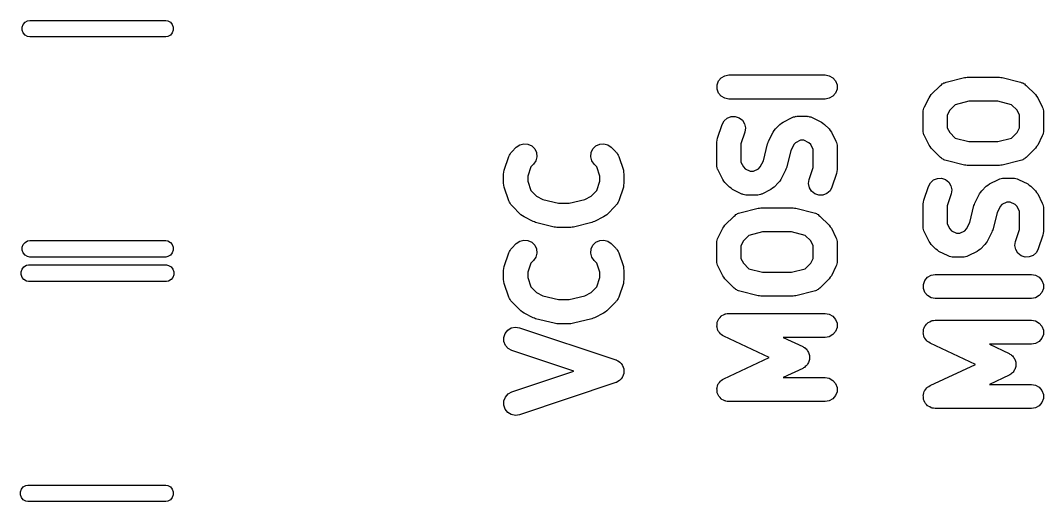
# Model space of a CAD drawing. Extents: x 53.5 to 86.5, y -85.9 to -41.
# Drawn here: x 69.55 to 76.99, y -79.19 to -75.7 of the extents above; entities that cross this region are included whole.
import ezdxf

# ---------------------------------------------------------------- set-up
doc = ezdxf.new("R2010")
doc.units = 0
doc.header["$MEASUREMENT"] = 0
doc.layers.add('BLACK', color=7, linetype='CONTINUOUS')

msp = doc.modelspace()

# ---------------------------------------------------------------- linework, layer by layer
at = {"layer": 'BLACK', "linetype": 'CONTINUOUS'}
for p, q in [((69.5686, -75.7252), (69.5822, -75.709)), ((69.5822, -75.709), (69.6006, -75.6984)), ((69.6006, -75.6984), (69.6162, -75.6957)), ((69.6162, -75.6957), (70.6045, -75.6957)), ((70.6045, -75.6957), (70.6201, -75.6984)), ((70.6201, -75.6984), (70.6385, -75.709)), ((70.6385, -75.709), (70.6521, -75.7252)), ((69.5614, -75.7451), (69.5686, -75.7252)), ((69.5614, -75.7663), (69.5614, -75.7451)), ((69.5686, -75.7862), (69.5614, -75.7663)), ((69.5822, -75.8024), (69.5686, -75.7862)), ((70.6521, -75.7862), (70.6385, -75.8024)), ((70.6521, -75.7252), (70.6593, -75.7451)), ((70.6593, -75.7663), (70.6521, -75.7862)), ((70.6593, -75.7451), (70.6593, -75.7663)), ((69.6006, -75.813), (69.5822, -75.8024)), ((69.6162, -75.8157), (69.6006, -75.813)), ((70.6045, -75.8157), (69.6162, -75.8157)), ((70.6201, -75.813), (70.6045, -75.8157)), ((70.6385, -75.8024), (70.6201, -75.813)), ((74.6125, -76.1644), (74.6229, -76.1358)), ((74.6229, -76.1358), (74.6424, -76.1126)), ((74.6424, -76.1126), (74.6687, -76.0974)), ((74.6687, -76.0974), (74.6987, -76.0921)), ((74.6987, -76.0921), (75.3987, -76.0921)), ((75.3987, -76.0921), (75.4286, -76.0974)), ((75.4286, -76.0974), (75.4549, -76.1126)), ((75.4549, -76.1126), (75.4744, -76.1358)), ((75.4744, -76.1358), (75.4848, -76.1644)), ((76.2437, -76.1629), (76.2497, -76.1571)), ((76.2497, -76.1571), (76.256, -76.1543)), ((76.256, -76.1543), (76.2617, -76.1503)), ((76.2617, -76.1503), (76.2698, -76.1481)), ((76.2698, -76.1481), (76.2774, -76.1447)), ((76.2774, -76.1447), (76.4108, -76.1114)), ((76.4108, -76.1114), (76.4215, -76.1106)), ((76.4215, -76.1106), (76.432, -76.1088)), ((76.432, -76.1088), (76.6653, -76.1088)), ((76.6653, -76.1088), (76.6759, -76.1106)), ((76.6759, -76.1106), (76.6866, -76.1114)), ((76.6866, -76.1114), (76.8199, -76.1447)), ((76.8199, -76.1447), (76.8275, -76.1481)), ((76.8275, -76.1481), (76.8356, -76.1503)), ((76.8356, -76.1503), (76.8413, -76.1543)), ((76.8413, -76.1543), (76.8476, -76.1571)), ((76.8476, -76.1571), (76.8537, -76.1629)), ((74.6125, -76.1948), (74.6125, -76.1644)), ((74.6229, -76.2233), (74.6125, -76.1948)), ((74.6424, -76.2466), (74.6229, -76.2233)), ((75.4744, -76.2233), (75.4549, -76.2466)), ((75.4848, -76.1948), (75.4744, -76.2233)), ((75.4848, -76.1644), (75.4848, -76.1948)), ((76.1701, -76.2344), (76.2368, -76.1677)), ((76.2368, -76.1677), (76.2437, -76.1629)), ((76.8537, -76.1629), (76.8605, -76.1677)), ((76.8605, -76.1677), (76.9272, -76.2344)), ((74.6687, -76.2618), (74.6424, -76.2466)), ((74.6987, -76.2671), (74.6687, -76.2618)), ((75.3987, -76.2671), (74.6987, -76.2671)), ((75.4286, -76.2618), (75.3987, -76.2671)), ((75.4549, -76.2466), (75.4286, -76.2618)), ((76.1204, -76.3238), (76.1537, -76.2571)), ((76.1537, -76.2571), (76.1621, -76.2459)), ((76.1621, -76.2459), (76.1701, -76.2344)), ((76.3434, -76.3086), (76.3039, -76.3481)), ((76.4428, -76.2837), (76.3434, -76.3086)), ((76.6546, -76.2837), (76.4428, -76.2837)), ((76.7539, -76.3086), (76.6546, -76.2837)), ((76.7934, -76.3481), (76.7539, -76.3086)), ((76.9272, -76.2344), (76.9352, -76.2459)), ((76.9352, -76.2459), (76.9436, -76.2571)), ((76.9436, -76.2571), (76.9769, -76.3238)), ((76.1112, -76.3629), (76.112, -76.3579)), ((76.1112, -76.4963), (76.1112, -76.3629)), ((76.1117, -76.3529), (76.1147, -76.3431)), ((76.112, -76.3579), (76.1117, -76.3529)), ((76.1147, -76.3431), (76.1164, -76.333)), ((76.1164, -76.333), (76.119, -76.3286)), ((76.119, -76.3286), (76.1204, -76.3238)), ((76.3039, -76.3481), (76.2862, -76.3836)), ((76.8112, -76.3836), (76.7934, -76.3481)), ((76.9769, -76.3238), (76.9784, -76.3286)), ((76.9784, -76.3286), (76.9809, -76.333)), ((76.9809, -76.333), (76.9827, -76.3431)), ((76.9827, -76.3431), (76.9856, -76.3529)), ((76.9856, -76.3529), (76.9853, -76.3579)), ((76.9853, -76.3579), (76.9862, -76.3629)), ((76.9862, -76.3629), (76.9862, -76.4963)), ((74.6157, -76.5519), (74.649, -76.4519)), ((74.649, -76.4519), (74.6635, -76.4252)), ((74.6635, -76.4252), (74.6862, -76.405)), ((74.6862, -76.405), (74.7145, -76.3939)), ((74.7145, -76.3939), (74.7448, -76.393)), ((74.7448, -76.393), (74.7737, -76.4026)), ((74.7737, -76.4026), (74.7975, -76.4215)), ((74.7975, -76.4215), (74.8134, -76.4474)), ((74.8134, -76.4474), (74.8195, -76.4772)), ((75.0368, -76.4844), (75.0701, -76.451)), ((75.0701, -76.451), (75.0816, -76.443)), ((75.0816, -76.443), (75.0929, -76.4347)), ((75.0929, -76.4347), (75.1595, -76.4013)), ((75.1595, -76.4013), (75.1644, -76.3999)), ((75.1644, -76.3999), (75.1687, -76.3974)), ((75.1687, -76.3974), (75.1788, -76.3956)), ((75.1788, -76.3956), (75.1887, -76.3927)), ((75.1887, -76.3927), (75.1937, -76.393)), ((75.1937, -76.393), (75.1987, -76.3921)), ((75.1987, -76.3921), (75.2653, -76.3921)), ((75.2653, -76.3921), (75.2703, -76.393)), ((75.2703, -76.393), (75.2753, -76.3927)), ((75.2753, -76.3927), (75.2852, -76.3956)), ((75.2852, -76.3956), (75.2953, -76.3974)), ((75.2953, -76.3974), (75.2996, -76.3999)), ((75.2996, -76.3999), (75.3045, -76.4013)), ((75.3045, -76.4013), (75.3711, -76.4347)), ((75.3711, -76.4347), (75.3824, -76.443)), ((75.3824, -76.443), (75.3939, -76.451)), ((75.3939, -76.451), (75.4272, -76.4844)), ((76.2862, -76.3836), (76.2862, -76.4756)), ((76.8112, -76.4756), (76.8112, -76.3836)), ((74.815, -76.5073), (74.7862, -76.5938)), ((74.8195, -76.4772), (74.815, -76.5073)), ((74.9871, -76.5738), (75.0204, -76.5071)), ((75.0204, -76.5071), (75.0288, -76.4959)), ((75.0288, -76.4959), (75.0368, -76.4844)), ((75.4272, -76.4844), (75.4352, -76.4959)), ((75.4352, -76.4959), (75.4436, -76.5071)), ((75.4436, -76.5071), (75.4769, -76.5738)), ((76.112, -76.5012), (76.1112, -76.4963)), ((76.1117, -76.5063), (76.112, -76.5012)), ((76.1147, -76.5161), (76.1117, -76.5063)), ((76.1164, -76.5262), (76.1147, -76.5161)), ((76.119, -76.5305), (76.1164, -76.5262)), ((76.1204, -76.5354), (76.119, -76.5305)), ((76.2862, -76.4756), (76.3039, -76.5111)), ((76.3039, -76.5111), (76.3434, -76.5506)), ((76.7539, -76.5506), (76.7934, -76.5111)), ((76.7934, -76.5111), (76.8112, -76.4756)), ((76.9784, -76.5305), (76.9769, -76.5354)), ((76.9809, -76.5262), (76.9784, -76.5305)), ((76.9827, -76.5161), (76.9809, -76.5262)), ((76.9856, -76.5063), (76.9827, -76.5161)), ((76.9862, -76.4963), (76.9853, -76.5012)), ((76.9853, -76.5012), (76.9856, -76.5063)), ((73.1535, -76.6177), (73.1784, -76.6003)), ((73.1784, -76.6003), (73.2077, -76.5924)), ((73.2077, -76.5924), (73.238, -76.5951)), ((73.238, -76.5951), (73.2655, -76.6079)), ((73.7318, -76.6079), (73.7594, -76.5951)), ((73.7594, -76.5951), (73.7896, -76.5924)), ((73.7896, -76.5924), (73.819, -76.6003)), ((73.819, -76.6003), (73.8439, -76.6177)), ((74.6112, -76.5796), (74.6136, -76.5658)), ((74.6112, -76.7463), (74.6112, -76.5796)), ((74.6136, -76.5658), (74.6157, -76.5519)), ((74.7862, -76.5938), (74.7862, -76.7256)), ((74.9494, -76.7157), (74.9804, -76.5917)), ((74.9804, -76.5917), (74.9843, -76.583)), ((74.9843, -76.583), (74.9871, -76.5738)), ((75.1706, -76.5981), (75.1479, -76.6435)), ((75.1838, -76.5848), (75.1706, -76.5981)), ((75.2193, -76.5671), (75.1838, -76.5848)), ((75.2447, -76.5671), (75.2193, -76.5671)), ((75.2802, -76.5848), (75.2447, -76.5671)), ((75.2934, -76.5981), (75.2802, -76.5848)), ((75.3112, -76.6336), (75.2934, -76.5981)), ((75.4769, -76.5738), (75.4784, -76.5786)), ((75.4784, -76.5786), (75.4809, -76.583)), ((75.4809, -76.583), (75.4827, -76.5931)), ((75.4827, -76.5931), (75.4856, -76.6029)), ((75.4856, -76.6029), (75.4853, -76.6079)), ((76.1537, -76.602), (76.1204, -76.5354)), ((76.1621, -76.6133), (76.1537, -76.602)), ((76.3434, -76.5506), (76.4428, -76.5754)), ((76.4428, -76.5754), (76.6546, -76.5754)), ((76.6546, -76.5754), (76.7539, -76.5506)), ((76.9436, -76.602), (76.9353, -76.6133)), ((76.9769, -76.5354), (76.9436, -76.602)), ((73.1014, -76.6808), (73.1027, -76.6759)), ((73.1027, -76.6759), (73.1086, -76.6675)), ((73.1086, -76.6675), (73.1135, -76.6585)), ((73.1135, -76.6585), (73.1172, -76.6552)), ((73.1172, -76.6552), (73.1201, -76.651)), ((73.1201, -76.651), (73.1535, -76.6177)), ((73.2655, -76.6079), (73.287, -76.6294)), ((73.287, -76.6294), (73.2999, -76.6569)), ((73.2999, -76.6569), (73.3025, -76.6872)), ((73.6948, -76.6872), (73.6975, -76.6569)), ((73.6975, -76.6569), (73.7103, -76.6294)), ((73.7103, -76.6294), (73.7318, -76.6079)), ((73.8439, -76.6177), (73.8772, -76.651)), ((73.8772, -76.651), (73.8801, -76.6552)), ((73.8801, -76.6552), (73.8839, -76.6585)), ((73.8839, -76.6585), (73.8888, -76.6675)), ((73.8888, -76.6675), (73.8946, -76.6759)), ((73.8946, -76.6759), (73.8959, -76.6808)), ((75.1479, -76.6435), (75.1169, -76.7675)), ((75.3112, -76.7654), (75.3112, -76.6336)), ((75.4853, -76.6079), (75.4862, -76.6129)), ((75.4862, -76.6129), (75.4862, -76.7796)), ((76.1701, -76.6248), (76.1621, -76.6133)), ((76.2368, -76.6915), (76.1701, -76.6248)), ((76.9272, -76.6248), (76.8605, -76.6915)), ((76.9353, -76.6133), (76.9272, -76.6248)), ((73.0657, -76.7852), (73.099, -76.6852)), ((73.099, -76.6852), (73.1014, -76.6808)), ((73.2772, -76.7415), (73.2585, -76.7602)), ((73.2946, -76.7166), (73.2772, -76.7415)), ((73.3025, -76.6872), (73.2946, -76.7166)), ((73.7027, -76.7166), (73.6948, -76.6872)), ((73.7201, -76.7415), (73.7027, -76.7166)), ((73.7389, -76.7602), (73.7201, -76.7415)), ((73.8959, -76.6808), (73.8983, -76.6852)), ((73.8983, -76.6852), (73.9317, -76.7852)), ((74.612, -76.7512), (74.6112, -76.7463)), ((74.6117, -76.7563), (74.612, -76.7512)), ((74.7862, -76.7256), (74.8039, -76.7611)), ((74.9268, -76.7611), (74.9494, -76.7157)), ((76.2437, -76.6963), (76.2368, -76.6915)), ((76.2497, -76.7021), (76.2437, -76.6963)), ((76.256, -76.7049), (76.2497, -76.7021)), ((76.2617, -76.7089), (76.256, -76.7049)), ((76.2698, -76.7111), (76.2617, -76.7089)), ((76.2774, -76.7145), (76.2698, -76.7111)), ((76.4108, -76.7478), (76.2774, -76.7145)), ((76.4215, -76.7486), (76.4108, -76.7478)), ((76.432, -76.7504), (76.4215, -76.7486)), ((76.6653, -76.7504), (76.432, -76.7504)), ((76.6759, -76.7486), (76.6653, -76.7504)), ((76.6866, -76.7478), (76.6759, -76.7486)), ((76.8199, -76.7145), (76.6866, -76.7478)), ((76.8275, -76.7111), (76.8199, -76.7145)), ((76.8356, -76.7089), (76.8275, -76.7111)), ((76.8413, -76.7049), (76.8356, -76.7089)), ((76.8476, -76.7021), (76.8413, -76.7049)), ((76.8537, -76.6963), (76.8476, -76.7021)), ((76.8605, -76.6915), (76.8537, -76.6963)), ((73.0612, -76.8129), (73.0636, -76.7991)), ((73.0612, -76.8796), (73.0612, -76.8129)), ((73.0636, -76.7991), (73.0657, -76.7852)), ((73.2585, -76.7602), (73.2362, -76.8271)), ((73.2362, -76.8271), (73.2362, -76.8654)), ((73.7612, -76.8271), (73.7389, -76.7602)), ((73.7612, -76.8654), (73.7612, -76.8271)), ((73.9317, -76.7852), (73.9337, -76.7991)), ((73.9337, -76.7991), (73.9362, -76.8129)), ((73.9362, -76.8129), (73.9362, -76.8796)), ((74.6147, -76.7661), (74.6117, -76.7563)), ((74.6164, -76.7762), (74.6147, -76.7661)), ((74.619, -76.7805), (74.6164, -76.7762)), ((74.6204, -76.7854), (74.619, -76.7805)), ((74.6537, -76.852), (74.6204, -76.7854)), ((74.8039, -76.7611), (74.8172, -76.7743)), ((74.8172, -76.7743), (74.8527, -76.7921)), ((74.8527, -76.7921), (74.878, -76.7921)), ((74.878, -76.7921), (74.9135, -76.7743)), ((74.9135, -76.7743), (74.9268, -76.7611)), ((75.1103, -76.7854), (75.0769, -76.852)), ((75.113, -76.7762), (75.1103, -76.7854)), ((75.1169, -76.7675), (75.113, -76.7762)), ((75.2823, -76.8519), (75.3112, -76.7654)), ((75.4817, -76.8073), (75.4483, -76.9073)), ((75.4837, -76.7934), (75.4817, -76.8073)), ((75.4862, -76.7796), (75.4837, -76.7934)), ((73.0636, -76.8934), (73.0612, -76.8796)), ((73.0657, -76.9073), (73.0636, -76.8934)), ((73.2362, -76.8654), (73.2585, -76.9323)), ((73.7389, -76.9323), (73.7612, -76.8654)), ((73.9337, -76.8934), (73.9317, -76.9073)), ((73.9362, -76.8796), (73.9337, -76.8934)), ((74.6621, -76.8633), (74.6537, -76.852)), ((74.6701, -76.8748), (74.6621, -76.8633)), ((74.7035, -76.9081), (74.6701, -76.8748)), ((75.0605, -76.8748), (75.0272, -76.9081)), ((75.0686, -76.8633), (75.0605, -76.8748)), ((75.0769, -76.852), (75.0686, -76.8633)), ((75.2779, -76.882), (75.2823, -76.8519)), ((75.284, -76.9117), (75.2779, -76.882)), ((76.1157, -77.0019), (76.149, -76.9019)), ((76.149, -76.9019), (76.1635, -76.8752)), ((76.1635, -76.8752), (76.1862, -76.855)), ((76.1862, -76.855), (76.2145, -76.8439)), ((76.2145, -76.8439), (76.2448, -76.843)), ((76.2448, -76.843), (76.2737, -76.8526)), ((76.2737, -76.8526), (76.2975, -76.8715)), ((76.2975, -76.8715), (76.3134, -76.8974)), ((76.3134, -76.8974), (76.3195, -76.9272)), ((76.5368, -76.9344), (76.5701, -76.901)), ((76.5701, -76.901), (76.5816, -76.893)), ((76.5816, -76.893), (76.5929, -76.8847)), ((76.5929, -76.8847), (76.6595, -76.8513)), ((76.6595, -76.8513), (76.6644, -76.8499)), ((76.6644, -76.8499), (76.6687, -76.8474)), ((76.6687, -76.8474), (76.6788, -76.8456)), ((76.6788, -76.8456), (76.6887, -76.8427)), ((76.6887, -76.8427), (76.6937, -76.843)), ((76.6937, -76.843), (76.6987, -76.8421)), ((76.6987, -76.8421), (76.7653, -76.8421)), ((76.7653, -76.8421), (76.7703, -76.843)), ((76.7703, -76.843), (76.7753, -76.8427)), ((76.7753, -76.8427), (76.7852, -76.8456)), ((76.7852, -76.8456), (76.7953, -76.8474)), ((76.7953, -76.8474), (76.7996, -76.8499)), ((76.7996, -76.8499), (76.8045, -76.8513)), ((76.8045, -76.8513), (76.8711, -76.8847)), ((76.8711, -76.8847), (76.8824, -76.893)), ((76.8824, -76.893), (76.8939, -76.901)), ((76.8939, -76.901), (76.9272, -76.9344)), ((73.099, -77.0073), (73.0657, -76.9073)), ((73.2585, -76.9323), (73.3005, -76.9743)), ((73.3005, -76.9743), (73.3459, -76.997)), ((73.6515, -76.997), (73.6968, -76.9743)), ((73.6968, -76.9743), (73.7389, -76.9323)), ((73.9317, -76.9073), (73.8983, -77.0073)), ((74.7149, -76.9162), (74.7035, -76.9081)), ((74.7262, -76.9245), (74.7149, -76.9162)), ((74.7929, -76.9578), (74.7262, -76.9245)), ((74.7977, -76.9593), (74.7929, -76.9578)), ((74.8021, -76.9618), (74.7977, -76.9593)), ((74.8122, -76.9636), (74.8021, -76.9618)), ((74.822, -76.9665), (74.8122, -76.9636)), ((74.827, -76.9662), (74.822, -76.9665)), ((74.832, -76.9671), (74.827, -76.9662)), ((74.8987, -76.9671), (74.832, -76.9671)), ((74.9036, -76.9662), (74.8987, -76.9671)), ((74.9087, -76.9665), (74.9036, -76.9662)), ((74.9185, -76.9636), (74.9087, -76.9665)), ((74.9286, -76.9618), (74.9185, -76.9636)), ((74.933, -76.9593), (74.9286, -76.9618)), ((74.9378, -76.9578), (74.933, -76.9593)), ((75.0045, -76.9245), (74.9378, -76.9578)), ((75.0157, -76.9162), (75.0045, -76.9245)), ((75.0272, -76.9081), (75.0157, -76.9162)), ((75.2999, -76.9376), (75.284, -76.9117)), ((75.3237, -76.9565), (75.2999, -76.9376)), ((75.3525, -76.9661), (75.3237, -76.9565)), ((75.3829, -76.9653), (75.3525, -76.9661)), ((75.4111, -76.9541), (75.3829, -76.9653)), ((75.4339, -76.934), (75.4111, -76.9541)), ((75.4483, -76.9073), (75.4339, -76.934)), ((76.315, -76.9573), (76.2862, -77.0438)), ((76.3195, -76.9272), (76.315, -76.9573)), ((76.4871, -77.0238), (76.5204, -76.9571)), ((76.5204, -76.9571), (76.5288, -76.9459)), ((76.5288, -76.9459), (76.5368, -76.9344)), ((76.9272, -76.9344), (76.9352, -76.9459)), ((76.9352, -76.9459), (76.9436, -76.9571)), ((76.9436, -76.9571), (76.9769, -77.0238)), ((73.1014, -77.0117), (73.099, -77.0073)), ((73.1027, -77.0166), (73.1014, -77.0117)), ((73.1086, -77.025), (73.1027, -77.0166)), ((73.1135, -77.034), (73.1086, -77.025)), ((73.1172, -77.0373), (73.1135, -77.034)), ((73.1201, -77.0415), (73.1172, -77.0373)), ((73.1868, -77.1081), (73.1201, -77.0415)), ((73.3459, -76.997), (73.4594, -77.0254)), ((73.4594, -77.0254), (73.5379, -77.0254)), ((73.5379, -77.0254), (73.6515, -76.997)), ((73.8772, -77.0415), (73.8105, -77.1081)), ((73.8801, -77.0373), (73.8772, -77.0415)), ((73.8839, -77.034), (73.8801, -77.0373)), ((73.8888, -77.025), (73.8839, -77.034)), ((73.8946, -77.0166), (73.8888, -77.025)), ((73.8959, -77.0117), (73.8946, -77.0166)), ((73.8983, -77.0073), (73.8959, -77.0117)), ((76.1112, -77.0296), (76.1136, -77.0158)), ((76.1112, -77.1962), (76.1112, -77.0296)), ((76.1136, -77.0158), (76.1157, -77.0019)), ((76.2862, -77.0438), (76.2862, -77.1756)), ((76.4494, -77.1657), (76.4804, -77.0417)), ((76.4804, -77.0417), (76.4843, -77.033)), ((76.4843, -77.033), (76.4871, -77.0238)), ((76.6706, -77.0481), (76.6479, -77.0935)), ((76.6838, -77.0348), (76.6706, -77.0481)), ((76.7193, -77.0171), (76.6838, -77.0348)), ((76.7447, -77.0171), (76.7193, -77.0171)), ((76.7802, -77.0348), (76.7447, -77.0171)), ((76.7934, -77.0481), (76.7802, -77.0348)), ((76.8112, -77.0836), (76.7934, -77.0481)), ((76.9769, -77.0238), (76.9784, -77.0286)), ((76.9784, -77.0286), (76.9809, -77.033)), ((76.9809, -77.033), (76.9827, -77.0431)), ((76.9827, -77.0431), (76.9856, -77.0529)), ((73.1983, -77.1162), (73.1868, -77.1081)), ((73.2095, -77.1245), (73.1983, -77.1162)), ((73.2762, -77.1578), (73.2095, -77.1245)), ((73.7878, -77.1245), (73.7211, -77.1578)), ((73.799, -77.1162), (73.7878, -77.1245)), ((73.8105, -77.1081), (73.799, -77.1162)), ((74.6701, -77.1844), (74.7368, -77.1177)), ((74.7368, -77.1177), (74.7437, -77.1129)), ((74.7437, -77.1129), (74.7497, -77.1071)), ((74.7497, -77.1071), (74.756, -77.1043)), ((74.756, -77.1043), (74.7617, -77.1003)), ((74.7617, -77.1003), (74.7698, -77.0981)), ((74.7698, -77.0981), (74.7774, -77.0947)), ((74.7774, -77.0947), (74.9108, -77.0614)), ((74.9108, -77.0614), (74.9215, -77.0606)), ((74.9215, -77.0606), (74.932, -77.0588)), ((74.932, -77.0588), (75.1653, -77.0588)), ((75.1653, -77.0588), (75.1759, -77.0606)), ((75.1759, -77.0606), (75.1866, -77.0614)), ((75.1866, -77.0614), (75.3199, -77.0947)), ((75.3199, -77.0947), (75.3275, -77.0981)), ((75.3275, -77.0981), (75.3356, -77.1003)), ((75.3356, -77.1003), (75.3413, -77.1043)), ((75.3413, -77.1043), (75.3476, -77.1071)), ((75.3476, -77.1071), (75.3537, -77.1129)), ((75.3537, -77.1129), (75.3605, -77.1177)), ((75.3605, -77.1177), (75.4272, -77.1844)), ((76.6479, -77.0935), (76.6169, -77.2175)), ((76.8112, -77.2154), (76.8112, -77.0836)), ((76.9856, -77.0529), (76.9853, -77.0579)), ((76.9853, -77.0579), (76.9862, -77.0629)), ((76.9862, -77.0629), (76.9862, -77.2296)), ((73.2854, -77.1606), (73.2762, -77.1578)), ((73.2941, -77.1645), (73.2854, -77.1606)), ((73.4274, -77.1978), (73.2941, -77.1645)), ((73.4381, -77.1986), (73.4274, -77.1978)), ((73.4487, -77.2004), (73.4381, -77.1986)), ((73.5487, -77.2004), (73.4487, -77.2004)), ((73.5592, -77.1986), (73.5487, -77.2004)), ((73.5699, -77.1978), (73.5592, -77.1986)), ((73.7032, -77.1645), (73.5699, -77.1978)), ((73.712, -77.1606), (73.7032, -77.1645)), ((73.7211, -77.1578), (73.712, -77.1606)), ((74.6537, -77.2071), (74.6621, -77.1959)), ((74.6621, -77.1959), (74.6701, -77.1844)), ((75.4272, -77.1844), (75.4352, -77.1959)), ((75.4352, -77.1959), (75.4436, -77.2071)), ((76.112, -77.2012), (76.1112, -77.1962)), ((76.1117, -77.2063), (76.112, -77.2012)), ((76.2862, -77.1756), (76.3039, -77.2111)), ((76.4268, -77.2111), (76.4494, -77.1657)), ((74.619, -77.2786), (74.6204, -77.2738)), ((74.6204, -77.2738), (74.6537, -77.2071)), ((74.8434, -77.2586), (74.8039, -77.2981)), ((74.9428, -77.2338), (74.8434, -77.2586)), ((75.1546, -77.2338), (74.9428, -77.2338)), ((75.2539, -77.2586), (75.1546, -77.2338)), ((75.2934, -77.2981), (75.2539, -77.2586)), ((75.4436, -77.2071), (75.4769, -77.2738)), ((75.4769, -77.2738), (75.4784, -77.2786)), ((76.1147, -77.2161), (76.1117, -77.2063)), ((76.1164, -77.2262), (76.1147, -77.2161)), ((76.119, -77.2305), (76.1164, -77.2262)), ((76.1204, -77.2354), (76.119, -77.2305)), ((76.1537, -77.302), (76.1204, -77.2354)), ((76.3039, -77.2111), (76.3172, -77.2243)), ((76.3172, -77.2243), (76.3527, -77.2421)), ((76.3527, -77.2421), (76.378, -77.2421)), ((76.378, -77.2421), (76.4135, -77.2243)), ((76.4135, -77.2243), (76.4268, -77.2111)), ((76.6103, -77.2354), (76.5769, -77.302)), ((76.613, -77.2262), (76.6103, -77.2354)), ((76.6169, -77.2175), (76.613, -77.2262)), ((76.7823, -77.3019), (76.8112, -77.2154)), ((76.9817, -77.2573), (76.9483, -77.3573)), ((76.9837, -77.2434), (76.9817, -77.2573)), ((76.9862, -77.2296), (76.9837, -77.2434)), ((69.5614, -77.3451), (69.5686, -77.3252)), ((69.5614, -77.3663), (69.5614, -77.3451)), ((69.5686, -77.3252), (69.5822, -77.309)), ((69.5822, -77.309), (69.6006, -77.2984)), ((69.6006, -77.2984), (69.6162, -77.2957)), ((69.6162, -77.2957), (70.6045, -77.2957)), ((70.6045, -77.2957), (70.6201, -77.2984)), ((70.6201, -77.2984), (70.6385, -77.309)), ((70.6385, -77.309), (70.6521, -77.3252)), ((70.6521, -77.3252), (70.6593, -77.3451)), ((70.6593, -77.3451), (70.6593, -77.3663)), ((73.1201, -77.351), (73.1535, -77.3177)), ((73.1535, -77.3177), (73.1784, -77.3003)), ((73.1784, -77.3003), (73.2077, -77.2924)), ((73.2077, -77.2924), (73.238, -77.2951)), ((73.238, -77.2951), (73.2655, -77.3079)), ((73.2655, -77.3079), (73.287, -77.3294)), ((73.287, -77.3294), (73.2999, -77.3569)), ((73.6975, -77.3569), (73.7103, -77.3294)), ((73.7103, -77.3294), (73.7318, -77.3079)), ((73.7318, -77.3079), (73.7594, -77.2951)), ((73.7594, -77.2951), (73.7896, -77.2924)), ((73.7896, -77.2924), (73.819, -77.3003)), ((73.819, -77.3003), (73.8439, -77.3177)), ((73.8439, -77.3177), (73.8772, -77.351)), ((74.6112, -77.3129), (74.612, -77.3079)), ((74.6112, -77.4462), (74.6112, -77.3129)), ((74.6117, -77.3029), (74.6147, -77.2931)), ((74.612, -77.3079), (74.6117, -77.3029)), ((74.6147, -77.2931), (74.6164, -77.283)), ((74.6164, -77.283), (74.619, -77.2786)), ((74.8039, -77.2981), (74.7862, -77.3336)), ((74.7862, -77.3336), (74.7862, -77.4256)), ((75.3112, -77.3336), (75.2934, -77.2981)), ((75.3112, -77.4256), (75.3112, -77.3336)), ((75.4784, -77.2786), (75.4809, -77.283)), ((75.4809, -77.283), (75.4827, -77.2931)), ((75.4827, -77.2931), (75.4856, -77.3029)), ((75.4856, -77.3029), (75.4853, -77.3079)), ((75.4853, -77.3079), (75.4862, -77.3129)), ((75.4862, -77.3129), (75.4862, -77.4462)), ((76.1621, -77.3133), (76.1537, -77.302)), ((76.1701, -77.3248), (76.1621, -77.3133)), ((76.2035, -77.3581), (76.1701, -77.3248)), ((76.5605, -77.3248), (76.5272, -77.3581)), ((76.5686, -77.3133), (76.5605, -77.3248)), ((76.5769, -77.302), (76.5686, -77.3133)), ((76.7779, -77.332), (76.7823, -77.3019)), ((76.784, -77.3617), (76.7779, -77.332)), ((69.5686, -77.3862), (69.5614, -77.3663)), ((69.5822, -77.4024), (69.5686, -77.3862)), ((69.6006, -77.413), (69.5822, -77.4024)), ((69.6162, -77.4157), (69.6006, -77.413)), ((70.6045, -77.4157), (69.6162, -77.4157)), ((70.6201, -77.413), (70.6045, -77.4157)), ((70.6385, -77.4024), (70.6201, -77.413)), ((70.6521, -77.3862), (70.6385, -77.4024)), ((70.6593, -77.3663), (70.6521, -77.3862)), ((73.0657, -77.4852), (73.099, -77.3852)), ((73.099, -77.3852), (73.1014, -77.3808)), ((73.1014, -77.3808), (73.1027, -77.3759)), ((73.1027, -77.3759), (73.1086, -77.3675)), ((73.1086, -77.3675), (73.1135, -77.3585)), ((73.1135, -77.3585), (73.1172, -77.3552)), ((73.1172, -77.3552), (73.1201, -77.351)), ((73.2946, -77.4166), (73.2772, -77.4415)), ((73.3025, -77.3872), (73.2946, -77.4166)), ((73.2999, -77.3569), (73.3025, -77.3872)), ((73.6948, -77.3872), (73.6975, -77.3569)), ((73.7027, -77.4166), (73.6948, -77.3872)), ((73.7201, -77.4415), (73.7027, -77.4166)), ((73.8772, -77.351), (73.8801, -77.3552)), ((73.8801, -77.3552), (73.8839, -77.3585)), ((73.8839, -77.3585), (73.8888, -77.3675)), ((73.8888, -77.3675), (73.8946, -77.3759)), ((73.8946, -77.3759), (73.8959, -77.3808)), ((73.8959, -77.3808), (73.8983, -77.3852)), ((73.8983, -77.3852), (73.9317, -77.4852)), ((76.2149, -77.3662), (76.2035, -77.3581)), ((76.2262, -77.3745), (76.2149, -77.3662)), ((76.2929, -77.4078), (76.2262, -77.3745)), ((76.2977, -77.4093), (76.2929, -77.4078)), ((76.3021, -77.4118), (76.2977, -77.4093)), ((76.3122, -77.4136), (76.3021, -77.4118)), ((76.322, -77.4165), (76.3122, -77.4136)), ((76.327, -77.4162), (76.322, -77.4165)), ((76.332, -77.4171), (76.327, -77.4162)), ((76.3987, -77.4171), (76.332, -77.4171)), ((76.4036, -77.4162), (76.3987, -77.4171)), ((76.4087, -77.4165), (76.4036, -77.4162)), ((76.4185, -77.4136), (76.4087, -77.4165)), ((76.4286, -77.4118), (76.4185, -77.4136)), ((76.433, -77.4093), (76.4286, -77.4118)), ((76.4378, -77.4078), (76.433, -77.4093)), ((76.5045, -77.3745), (76.4378, -77.4078)), ((76.5157, -77.3662), (76.5045, -77.3745)), ((76.5272, -77.3581), (76.5157, -77.3662)), ((76.7999, -77.3876), (76.784, -77.3617)), ((76.8237, -77.4065), (76.7999, -77.3876)), ((76.8525, -77.4161), (76.8237, -77.4065)), ((76.8829, -77.4153), (76.8525, -77.4161)), ((76.9111, -77.4041), (76.8829, -77.4153)), ((76.9339, -77.384), (76.9111, -77.4041)), ((76.9483, -77.3573), (76.9339, -77.384)), ((69.5606, -77.5029), (69.5742, -77.4867)), ((69.5742, -77.4867), (69.5926, -77.4761)), ((69.5926, -77.4761), (69.6082, -77.4734)), ((69.6082, -77.4734), (70.6093, -77.4736)), ((70.6093, -77.4736), (70.6248, -77.4764)), ((70.6248, -77.4764), (70.6432, -77.4869)), ((70.6432, -77.4869), (70.6568, -77.5031)), ((73.0636, -77.4991), (73.0657, -77.4852)), ((73.2585, -77.4602), (73.2362, -77.5271)), ((73.2772, -77.4415), (73.2585, -77.4602)), ((73.7389, -77.4602), (73.7201, -77.4415)), ((73.7612, -77.5271), (73.7389, -77.4602)), ((73.9317, -77.4852), (73.9337, -77.4991)), ((74.612, -77.4512), (74.6112, -77.4462)), ((74.6117, -77.4563), (74.612, -77.4512)), ((74.6147, -77.4661), (74.6117, -77.4563)), ((74.6164, -77.4762), (74.6147, -77.4661)), ((74.619, -77.4805), (74.6164, -77.4762)), ((74.6204, -77.4854), (74.619, -77.4805)), ((74.6537, -77.552), (74.6204, -77.4854)), ((74.7862, -77.4256), (74.8039, -77.4611)), ((74.8039, -77.4611), (74.8434, -77.5006)), ((75.2539, -77.5006), (75.2934, -77.4611)), ((75.2934, -77.4611), (75.3112, -77.4256)), ((75.4769, -77.4854), (75.4436, -77.552)), ((75.4784, -77.4805), (75.4769, -77.4854)), ((75.4809, -77.4762), (75.4784, -77.4805)), ((75.4827, -77.4661), (75.4809, -77.4762)), ((75.4856, -77.4563), (75.4827, -77.4661)), ((75.4862, -77.4462), (75.4853, -77.4512)), ((75.4853, -77.4512), (75.4856, -77.4563)), ((69.5534, -77.5228), (69.5606, -77.5029)), ((69.5534, -77.544), (69.5534, -77.5228)), ((69.5606, -77.5639), (69.5534, -77.544)), ((69.5742, -77.5801), (69.5606, -77.5639)), ((70.6568, -77.5641), (70.6432, -77.5803)), ((70.6568, -77.5031), (70.664, -77.523)), ((70.664, -77.5442), (70.6568, -77.5641)), ((70.664, -77.523), (70.664, -77.5442)), ((73.0612, -77.5129), (73.0636, -77.4991)), ((73.0612, -77.5796), (73.0612, -77.5129)), ((73.2362, -77.5271), (73.2362, -77.5654)), ((73.2362, -77.5654), (73.2585, -77.6323)), ((73.7389, -77.6323), (73.7612, -77.5654)), ((73.7612, -77.5654), (73.7612, -77.5271)), ((73.9337, -77.4991), (73.9362, -77.5129)), ((73.9362, -77.5129), (73.9362, -77.5796)), ((74.6621, -77.5633), (74.6537, -77.552)), ((74.6701, -77.5748), (74.6621, -77.5633)), ((74.8434, -77.5006), (74.9428, -77.5254)), ((74.9428, -77.5254), (75.1546, -77.5254)), ((75.1546, -77.5254), (75.2539, -77.5006)), ((75.4352, -77.5633), (75.4272, -77.5748)), ((75.4436, -77.552), (75.4352, -77.5633)), ((76.1229, -77.5858), (76.1424, -77.5626)), ((76.1424, -77.5626), (76.1687, -77.5474)), ((76.1687, -77.5474), (76.1987, -77.5421)), ((76.1987, -77.5421), (76.8987, -77.5421)), ((76.8987, -77.5421), (76.9286, -77.5474)), ((76.9286, -77.5474), (76.9549, -77.5626)), ((76.9549, -77.5626), (76.9744, -77.5858)), ((69.5926, -77.5906), (69.5742, -77.5801)), ((69.6081, -77.5934), (69.5926, -77.5906)), ((70.6092, -77.5936), (69.6081, -77.5934)), ((70.6248, -77.5909), (70.6092, -77.5936)), ((70.6432, -77.5803), (70.6248, -77.5909)), ((73.0636, -77.5934), (73.0612, -77.5796)), ((73.0657, -77.6073), (73.0636, -77.5934)), ((73.099, -77.7073), (73.0657, -77.6073)), ((73.2585, -77.6323), (73.3005, -77.6743)), ((73.6968, -77.6743), (73.7389, -77.6323)), ((73.9317, -77.6073), (73.8983, -77.7073)), ((73.9337, -77.5934), (73.9317, -77.6073)), ((73.9362, -77.5796), (73.9337, -77.5934)), ((74.7368, -77.6415), (74.6701, -77.5748)), ((74.7437, -77.6463), (74.7368, -77.6415)), ((74.7497, -77.6521), (74.7437, -77.6463)), ((75.3537, -77.6463), (75.3476, -77.6521)), ((75.3605, -77.6415), (75.3537, -77.6463)), ((75.4272, -77.5748), (75.3605, -77.6415)), ((76.1125, -77.6144), (76.1229, -77.5858)), ((76.1125, -77.6448), (76.1125, -77.6144)), ((76.1229, -77.6733), (76.1125, -77.6448)), ((76.9744, -77.5858), (76.9848, -77.6144)), ((76.9848, -77.6448), (76.9744, -77.6733)), ((76.9848, -77.6144), (76.9848, -77.6448)), ((73.1014, -77.7117), (73.099, -77.7073)), ((73.1027, -77.7166), (73.1014, -77.7117)), ((73.1086, -77.725), (73.1027, -77.7166)), ((73.3005, -77.6743), (73.3459, -77.697)), ((73.3459, -77.697), (73.4594, -77.7254)), ((73.5379, -77.7254), (73.6515, -77.697)), ((73.6515, -77.697), (73.6968, -77.6743)), ((73.8946, -77.7166), (73.8888, -77.725)), ((73.8959, -77.7117), (73.8946, -77.7166)), ((73.8983, -77.7073), (73.8959, -77.7117)), ((74.756, -77.6549), (74.7497, -77.6521)), ((74.7617, -77.6589), (74.756, -77.6549)), ((74.7698, -77.6611), (74.7617, -77.6589)), ((74.7774, -77.6645), (74.7698, -77.6611)), ((74.9108, -77.6978), (74.7774, -77.6645)), ((74.9215, -77.6986), (74.9108, -77.6978)), ((74.932, -77.7004), (74.9215, -77.6986)), ((75.1653, -77.7004), (74.932, -77.7004)), ((75.1759, -77.6986), (75.1653, -77.7004)), ((75.1866, -77.6978), (75.1759, -77.6986)), ((75.3199, -77.6645), (75.1866, -77.6978)), ((75.3275, -77.6611), (75.3199, -77.6645)), ((75.3356, -77.6589), (75.3275, -77.6611)), ((75.3413, -77.6549), (75.3356, -77.6589)), ((75.3476, -77.6521), (75.3413, -77.6549)), ((76.1424, -77.6966), (76.1229, -77.6733)), ((76.1687, -77.7118), (76.1424, -77.6966)), ((76.1987, -77.7171), (76.1687, -77.7118)), ((76.8987, -77.7171), (76.1987, -77.7171)), ((76.9286, -77.7118), (76.8987, -77.7171)), ((76.9549, -77.6966), (76.9286, -77.7118)), ((76.9744, -77.6733), (76.9549, -77.6966)), ((73.1135, -77.734), (73.1086, -77.725)), ((73.1172, -77.7373), (73.1135, -77.734)), ((73.1201, -77.7415), (73.1172, -77.7373)), ((73.1868, -77.8081), (73.1201, -77.7415)), ((73.4594, -77.7254), (73.5379, -77.7254)), ((73.8772, -77.7415), (73.8105, -77.8081)), ((73.8801, -77.7373), (73.8772, -77.7415)), ((73.8839, -77.734), (73.8801, -77.7373)), ((73.8888, -77.725), (73.8839, -77.734)), ((73.1983, -77.8162), (73.1868, -77.8081)), ((73.2095, -77.8245), (73.1983, -77.8162)), ((73.2762, -77.8578), (73.2095, -77.8245)), ((73.2854, -77.8606), (73.2762, -77.8578)), ((73.2941, -77.8645), (73.2854, -77.8606)), ((73.4274, -77.8978), (73.2941, -77.8645)), ((73.7032, -77.8645), (73.5699, -77.8978)), ((73.712, -77.8606), (73.7032, -77.8645)), ((73.7211, -77.8578), (73.712, -77.8606)), ((73.7878, -77.8245), (73.7211, -77.8578)), ((73.799, -77.8162), (73.7878, -77.8245)), ((73.8105, -77.8081), (73.799, -77.8162)), ((74.619, -77.8799), (74.6229, -77.8692)), ((74.6229, -77.8692), (74.6254, -77.8662)), ((74.6254, -77.8662), (74.627, -77.8627)), ((74.627, -77.8627), (74.6351, -77.8546)), ((74.6351, -77.8546), (74.6424, -77.8459)), ((74.6424, -77.8459), (74.6458, -77.844)), ((74.6458, -77.844), (74.6485, -77.8412)), ((74.6485, -77.8412), (74.6589, -77.8364)), ((74.6589, -77.8364), (74.6687, -77.8307)), ((74.6687, -77.8307), (74.6725, -77.83)), ((74.6725, -77.83), (74.676, -77.8284)), ((74.676, -77.8284), (74.6874, -77.8274)), ((74.6874, -77.8274), (74.6987, -77.8254)), ((74.6987, -77.8254), (75.3987, -77.8254)), ((75.3987, -77.8254), (75.4286, -77.8307)), ((75.4286, -77.8307), (75.4549, -77.8459)), ((75.4549, -77.8459), (75.4744, -77.8692)), ((75.4744, -77.8692), (75.4848, -77.8977)), ((73.0906, -77.9474), (73.1165, -77.9315)), ((73.1165, -77.9315), (73.1463, -77.9254)), ((73.1463, -77.9254), (73.1763, -77.9299)), ((73.1763, -77.9299), (73.8763, -78.1632)), ((73.4381, -77.8986), (73.4274, -77.8978)), ((73.4487, -77.9004), (73.4381, -77.8986)), ((73.5487, -77.9004), (73.4487, -77.9004)), ((73.5592, -77.8986), (73.5487, -77.9004)), ((73.5699, -77.8978), (73.5592, -77.8986)), ((74.6115, -77.9205), (74.6125, -77.9091)), ((74.6125, -77.9242), (74.6115, -77.9205)), ((74.6125, -77.8977), (74.6138, -77.8941)), ((74.6125, -77.9091), (74.6125, -77.8977)), ((74.6125, -77.9281), (74.6125, -77.9242)), ((74.6164, -77.9388), (74.6125, -77.9281)), ((74.6138, -77.8941), (74.6142, -77.8902)), ((74.6142, -77.8902), (74.619, -77.8799)), ((74.6194, -77.9499), (74.6164, -77.9388)), ((75.4848, -77.9281), (75.4744, -77.9567)), ((75.4848, -77.8977), (75.4848, -77.9281)), ((76.1125, -77.9477), (76.1138, -77.9441)), ((76.1138, -77.9441), (76.1142, -77.9402)), ((76.1142, -77.9402), (76.119, -77.9299)), ((76.119, -77.9299), (76.1229, -77.9192)), ((76.1229, -77.9192), (76.1254, -77.9162)), ((76.1254, -77.9162), (76.127, -77.9127)), ((76.127, -77.9127), (76.1351, -77.9046)), ((76.1351, -77.9046), (76.1424, -77.8959)), ((76.1424, -77.8959), (76.1458, -77.894)), ((76.1458, -77.894), (76.1485, -77.8912)), ((76.1485, -77.8912), (76.1589, -77.8864)), ((76.1589, -77.8864), (76.1687, -77.8807)), ((76.1687, -77.8807), (76.1725, -77.88)), ((76.1725, -77.88), (76.176, -77.8784)), ((76.176, -77.8784), (76.1874, -77.8774)), ((76.1874, -77.8774), (76.1987, -77.8754)), ((76.1987, -77.8754), (76.8987, -77.8754)), ((76.8987, -77.8754), (76.9286, -77.8807)), ((76.9286, -77.8807), (76.9549, -77.8959)), ((76.9549, -77.8959), (76.9744, -77.9192)), ((76.9744, -77.9192), (76.9848, -77.9477)), ((73.0621, -78.0001), (73.0717, -77.9713)), ((73.0629, -78.0305), (73.0621, -78.0001)), ((73.0717, -77.9713), (73.0906, -77.9474)), ((74.6216, -77.953), (74.6194, -77.9499)), ((74.6229, -77.9567), (74.6216, -77.953)), ((74.6302, -77.9654), (74.6229, -77.9567)), ((74.6368, -77.9748), (74.6302, -77.9654)), ((74.6399, -77.977), (74.6368, -77.9748)), ((74.6424, -77.9799), (74.6399, -77.977)), ((74.6523, -77.9857), (74.6424, -77.9799)), ((74.6617, -77.9922), (74.6523, -77.9857)), ((74.9918, -78.1462), (74.6617, -77.9922)), ((75.3987, -78.0004), (75.0931, -78.0004)), ((75.0931, -78.0004), (75.2357, -78.067)), ((75.4286, -77.9951), (75.3987, -78.0004)), ((75.4549, -77.9799), (75.4286, -77.9951)), ((75.4744, -77.9567), (75.4549, -77.9799)), ((76.1115, -77.9705), (76.1125, -77.9591)), ((76.1125, -77.9742), (76.1115, -77.9705)), ((76.1125, -77.9591), (76.1125, -77.9477)), ((76.1125, -77.9781), (76.1125, -77.9742)), ((76.1164, -77.9888), (76.1125, -77.9781)), ((76.1194, -77.9999), (76.1164, -77.9888)), ((76.1216, -78.003), (76.1194, -77.9999)), ((76.1229, -78.0067), (76.1216, -78.003)), ((76.1302, -78.0154), (76.1229, -78.0067)), ((76.1368, -78.0248), (76.1302, -78.0154)), ((76.9744, -78.0067), (76.9549, -78.0299)), ((76.9848, -77.9781), (76.9744, -78.0067)), ((76.9848, -77.9477), (76.9848, -77.9781)), ((73.0741, -78.0587), (73.0629, -78.0305)), ((73.0943, -78.0815), (73.0741, -78.0587)), ((73.121, -78.0959), (73.0943, -78.0815)), ((75.2357, -78.067), (75.2419, -78.0713)), ((75.2419, -78.0713), (75.2488, -78.0746)), ((75.2488, -78.0746), (75.2543, -78.08)), ((75.2543, -78.08), (75.2606, -78.0844)), ((75.2606, -78.0844), (75.2649, -78.0906)), ((75.2649, -78.0906), (75.2703, -78.096)), ((76.1399, -78.027), (76.1368, -78.0248)), ((76.1424, -78.0299), (76.1399, -78.027)), ((76.1523, -78.0357), (76.1424, -78.0299)), ((76.1617, -78.0422), (76.1523, -78.0357)), ((76.4918, -78.1962), (76.1617, -78.0422)), ((76.8987, -78.0504), (76.5931, -78.0504)), ((76.5931, -78.0504), (76.7357, -78.117)), ((76.9286, -78.0451), (76.8987, -78.0504)), ((76.9549, -78.0299), (76.9286, -78.0451)), ((73.572, -78.2463), (73.121, -78.0959)), ((73.8763, -78.1632), (73.8785, -78.1644)), ((73.8785, -78.1644), (73.8808, -78.1649)), ((73.8808, -78.1649), (73.8918, -78.1716)), ((74.6617, -78.3003), (74.9918, -78.1462)), ((75.2703, -78.096), (75.2736, -78.103)), ((75.2736, -78.103), (75.278, -78.1093)), ((75.278, -78.1093), (75.28, -78.1167)), ((75.28, -78.1167), (75.2832, -78.1236)), ((75.2832, -78.1236), (75.2839, -78.1312)), ((75.2839, -78.1613), (75.2832, -78.1689)), ((75.2839, -78.1312), (75.2858, -78.1386)), ((75.2858, -78.1538), (75.2839, -78.1613)), ((75.2858, -78.1386), (75.2852, -78.1462)), ((75.2852, -78.1462), (75.2858, -78.1538)), ((76.7357, -78.117), (76.7419, -78.1213)), ((76.7419, -78.1213), (76.7488, -78.1246)), ((76.7488, -78.1246), (76.7543, -78.13)), ((76.7543, -78.13), (76.7606, -78.1344)), ((76.7606, -78.1344), (76.7649, -78.1406)), ((76.7649, -78.1406), (76.7703, -78.146)), ((76.7703, -78.146), (76.7736, -78.153)), ((76.7736, -78.153), (76.778, -78.1593)), ((76.778, -78.1593), (76.78, -78.1667)), ((76.78, -78.1667), (76.7832, -78.1736)), ((73.8918, -78.1716), (73.9031, -78.1777)), ((73.9031, -78.1777), (73.9047, -78.1795)), ((73.9047, -78.1795), (73.9067, -78.1808)), ((73.9067, -78.1808), (73.9147, -78.1908)), ((73.9147, -78.1908), (73.9232, -78.2004)), ((73.9232, -78.2004), (73.9241, -78.2027)), ((73.9241, -78.2027), (73.9256, -78.2046)), ((73.9256, -78.2046), (73.9297, -78.2168)), ((73.9297, -78.2168), (73.9344, -78.2287)), ((73.9344, -78.2287), (73.9345, -78.2311)), ((73.9345, -78.2311), (73.9352, -78.2334)), ((73.9352, -78.2334), (73.9349, -78.2463)), ((75.2357, -78.2255), (75.0931, -78.2921)), ((75.2419, -78.2212), (75.2357, -78.2255)), ((75.2488, -78.2179), (75.2419, -78.2212)), ((75.2543, -78.2125), (75.2488, -78.2179)), ((75.2606, -78.2081), (75.2543, -78.2125)), ((75.2649, -78.2019), (75.2606, -78.2081)), ((75.2703, -78.1965), (75.2649, -78.2019)), ((75.2736, -78.1895), (75.2703, -78.1965)), ((75.278, -78.1832), (75.2736, -78.1895)), ((75.28, -78.1758), (75.278, -78.1832)), ((75.2832, -78.1689), (75.28, -78.1758)), ((76.1617, -78.3503), (76.4918, -78.1962)), ((76.7736, -78.2395), (76.7703, -78.2465)), ((76.778, -78.2332), (76.7736, -78.2395)), ((76.78, -78.2258), (76.778, -78.2332)), ((76.7832, -78.2189), (76.78, -78.2258)), ((76.7832, -78.1736), (76.7839, -78.1812)), ((76.7839, -78.2113), (76.7832, -78.2189)), ((76.7839, -78.1812), (76.7858, -78.1886)), ((76.7858, -78.2039), (76.7839, -78.2113)), ((76.7858, -78.1886), (76.7852, -78.1962)), ((76.7852, -78.1962), (76.7858, -78.2039)), ((73.121, -78.3966), (73.572, -78.2463)), ((73.9031, -78.3148), (73.8918, -78.3209)), ((73.9047, -78.313), (73.9031, -78.3148)), ((73.9067, -78.3117), (73.9047, -78.313)), ((73.9147, -78.3017), (73.9067, -78.3117)), ((73.9232, -78.2921), (73.9147, -78.3017)), ((73.9241, -78.2898), (73.9232, -78.2921)), ((73.9256, -78.2879), (73.9241, -78.2898)), ((73.9297, -78.2757), (73.9256, -78.2879)), ((73.9344, -78.2638), (73.9297, -78.2757)), ((73.9345, -78.2614), (73.9344, -78.2638)), ((73.9352, -78.2591), (73.9345, -78.2614)), ((73.9349, -78.2463), (73.9352, -78.2591)), ((74.6368, -78.3177), (74.6399, -78.3155)), ((74.6399, -78.3155), (74.6424, -78.3126)), ((74.6424, -78.3126), (74.6523, -78.3068)), ((74.6523, -78.3068), (74.6617, -78.3003)), ((75.0931, -78.2921), (75.3987, -78.2921)), ((75.3987, -78.2921), (75.4286, -78.2974)), ((75.4286, -78.2974), (75.4549, -78.3126)), ((75.4549, -78.3126), (75.4744, -78.3358)), ((76.7357, -78.2755), (76.5931, -78.3421)), ((76.7419, -78.2712), (76.7357, -78.2755)), ((76.7488, -78.2679), (76.7419, -78.2712)), ((76.7543, -78.2625), (76.7488, -78.2679)), ((76.7606, -78.2581), (76.7543, -78.2625)), ((76.7649, -78.2519), (76.7606, -78.2581)), ((76.7703, -78.2465), (76.7649, -78.2519)), ((73.8763, -78.3293), (73.1763, -78.5626)), ((73.8785, -78.3281), (73.8763, -78.3293)), ((73.8808, -78.3276), (73.8785, -78.3281)), ((73.8918, -78.3209), (73.8808, -78.3276)), ((74.6115, -78.372), (74.6125, -78.3683)), ((74.6125, -78.3834), (74.6115, -78.372)), ((74.6125, -78.3644), (74.6164, -78.3537)), ((74.6125, -78.3683), (74.6125, -78.3644)), ((74.6125, -78.3948), (74.6125, -78.3834)), ((74.6164, -78.3537), (74.6194, -78.3426)), ((74.6194, -78.3426), (74.6216, -78.3395)), ((74.6216, -78.3395), (74.6229, -78.3358)), ((74.6229, -78.3358), (74.6302, -78.3271)), ((74.6302, -78.3271), (74.6368, -78.3177)), ((75.4744, -78.3358), (75.4848, -78.3644)), ((75.4848, -78.3644), (75.4848, -78.3948)), ((76.1194, -78.3926), (76.1216, -78.3895)), ((76.1216, -78.3895), (76.1229, -78.3858)), ((76.1229, -78.3858), (76.1302, -78.3771)), ((76.1302, -78.3771), (76.1368, -78.3677)), ((76.1368, -78.3677), (76.1399, -78.3655)), ((76.1399, -78.3655), (76.1424, -78.3626)), ((76.1424, -78.3626), (76.1523, -78.3568)), ((76.1523, -78.3568), (76.1617, -78.3503)), ((76.5931, -78.3421), (76.8987, -78.3421)), ((76.8987, -78.3421), (76.9286, -78.3474)), ((76.9286, -78.3474), (76.9549, -78.3626)), ((76.9549, -78.3626), (76.9744, -78.3858)), ((76.9744, -78.3858), (76.9848, -78.4144)), ((73.0621, -78.4924), (73.0629, -78.462)), ((73.0629, -78.462), (73.0741, -78.4338)), ((73.0741, -78.4338), (73.0943, -78.411)), ((73.0943, -78.411), (73.121, -78.3966)), ((74.6138, -78.3984), (74.6125, -78.3948)), ((74.6142, -78.4023), (74.6138, -78.3984)), ((74.619, -78.4126), (74.6142, -78.4023)), ((74.6229, -78.4233), (74.619, -78.4126)), ((74.6254, -78.4263), (74.6229, -78.4233)), ((74.627, -78.4298), (74.6254, -78.4263)), ((74.6351, -78.4379), (74.627, -78.4298)), ((74.6424, -78.4466), (74.6351, -78.4379)), ((74.6458, -78.4485), (74.6424, -78.4466)), ((74.6485, -78.4513), (74.6458, -78.4485)), ((74.6588, -78.4561), (74.6485, -78.4513)), ((74.6687, -78.4618), (74.6588, -78.4561)), ((74.6725, -78.4625), (74.6687, -78.4618)), ((74.676, -78.4641), (74.6725, -78.4625)), ((74.6874, -78.4651), (74.676, -78.4641)), ((74.6987, -78.4671), (74.6874, -78.4651)), ((75.4286, -78.4618), (75.3987, -78.4671)), ((75.4549, -78.4466), (75.4286, -78.4618)), ((75.4744, -78.4233), (75.4549, -78.4466)), ((75.4848, -78.3948), (75.4744, -78.4233)), ((76.1115, -78.422), (76.1125, -78.4183)), ((76.1125, -78.4334), (76.1115, -78.422)), ((76.1125, -78.4144), (76.1164, -78.4037)), ((76.1125, -78.4183), (76.1125, -78.4144)), ((76.1125, -78.4448), (76.1125, -78.4334)), ((76.1138, -78.4484), (76.1125, -78.4448)), ((76.1142, -78.4523), (76.1138, -78.4484)), ((76.119, -78.4626), (76.1142, -78.4523)), ((76.1164, -78.4037), (76.1194, -78.3926)), ((76.1229, -78.4733), (76.119, -78.4626)), ((76.9848, -78.4448), (76.9744, -78.4733)), ((76.9848, -78.4144), (76.9848, -78.4448)), ((73.0717, -78.5212), (73.0621, -78.4924)), ((73.0906, -78.5451), (73.0717, -78.5212)), ((75.3987, -78.4671), (74.6987, -78.4671)), ((76.1254, -78.4763), (76.1229, -78.4733)), ((76.127, -78.4798), (76.1254, -78.4763)), ((76.1351, -78.4879), (76.127, -78.4798)), ((76.1424, -78.4966), (76.1351, -78.4879)), ((76.1458, -78.4985), (76.1424, -78.4966)), ((76.1485, -78.5013), (76.1458, -78.4985)), ((76.1588, -78.5061), (76.1485, -78.5013)), ((76.1687, -78.5118), (76.1588, -78.5061)), ((76.1725, -78.5125), (76.1687, -78.5118)), ((76.176, -78.5141), (76.1725, -78.5125)), ((76.1874, -78.5151), (76.176, -78.5141)), ((76.1987, -78.5171), (76.1874, -78.5151)), ((76.8987, -78.5171), (76.1987, -78.5171)), ((76.9286, -78.5118), (76.8987, -78.5171)), ((76.9549, -78.4966), (76.9286, -78.5118)), ((76.9744, -78.4733), (76.9549, -78.4966)), ((73.1165, -78.561), (73.0906, -78.5451)), ((73.1463, -78.567), (73.1165, -78.561)), ((73.1763, -78.5626), (73.1463, -78.567)), ((69.5487, -79.1229), (69.5559, -79.103)), ((69.5487, -79.1441), (69.5487, -79.1229)), ((69.5559, -79.103), (69.5695, -79.0868)), ((69.5695, -79.0868), (69.5879, -79.0762)), ((69.5879, -79.0762), (69.6035, -79.0735)), ((69.6035, -79.0735), (70.6046, -79.0737)), ((70.6046, -79.0737), (70.6201, -79.0765)), ((70.6201, -79.0765), (70.6385, -79.087)), ((70.6385, -79.087), (70.6521, -79.1032)), ((70.6521, -79.1032), (70.6593, -79.1231)), ((70.6593, -79.1231), (70.6593, -79.1443)), ((69.5559, -79.164), (69.5487, -79.1441)), ((69.5695, -79.1802), (69.5559, -79.164)), ((69.5879, -79.1907), (69.5695, -79.1802)), ((69.6034, -79.1935), (69.5879, -79.1907)), ((70.6045, -79.1937), (69.6034, -79.1935)), ((70.6201, -79.191), (70.6045, -79.1937)), ((70.6385, -79.1804), (70.6201, -79.191)), ((70.6521, -79.1642), (70.6385, -79.1804)), ((70.6593, -79.1443), (70.6521, -79.1642))]:
    msp.add_line(p, q, dxfattribs=at)

doc.saveas('drawing.dxf')
